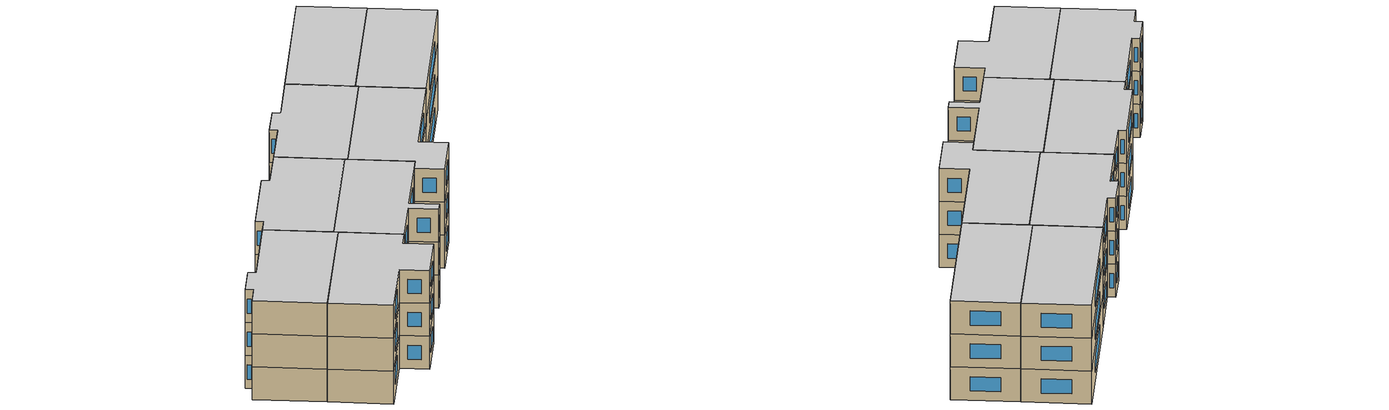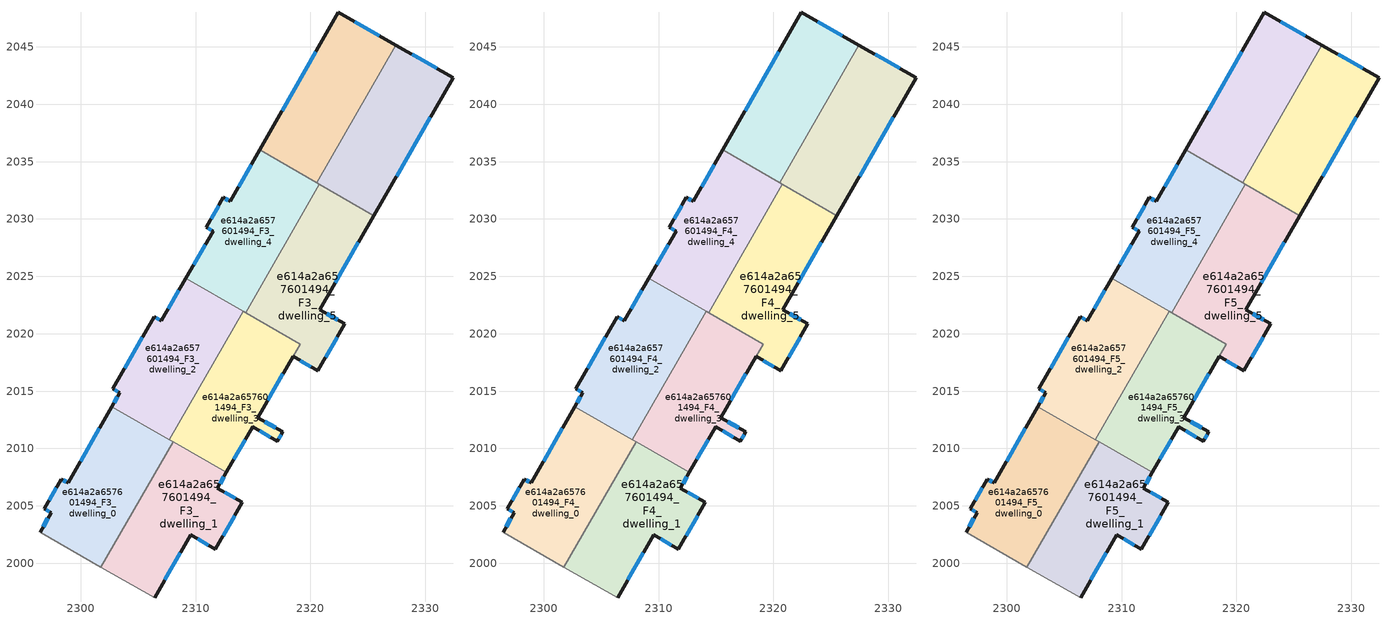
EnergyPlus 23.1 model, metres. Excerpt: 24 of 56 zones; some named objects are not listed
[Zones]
e614a2a657601494_F3_dwelling_0
 floor to e614a2a657601494_F2_dwelling_0 (EU_floor_Construction): 2308.02,2010.6 2301.75,1999.67 2296.43,2002.71 2297.39,2004.4 2296.79,2004.74 2298.29,2007.34 2298.88,2007 2302.69,2013.66 z9
 wall outside (EU_wall_Construction): 2302.7,2013.66 2298.89,2007 2298.29,2007.34 2296.79,2004.74 2297.39,2004.4 2296.43,2002.71 z9:12
 wall adiabatic (EU_wall_Construction): 2296.43,2002.71 2301.75,1999.67 / 2312.68,2007.92 2308.02,2010.6 / 2312.68,2007.92 2308.02,2010.6 z9:12
 wall to e614a2a657601494_F3_dwelling_1 (EU_wall_Construction): 2301.75,1999.67 2308.02,2010.6 z9:12
 wall to e614a2a657601494_F3_dwelling_2 (EU_wall_Construction): 2307.71,2010.78 2302.7,2013.66 z9:12
 wall to e614a2a657601494_F3_dwelling_3 (EU_wall_Construction): 2308.02,2010.6 2307.71,2010.78 z9:12
 window (EU_Window_Construction): 2298.71,2007.09 2298.46,2007.24 / 2301.61,2011.75 2299.97,2008.9 / 2297.12,2003.91 2296.71,2003.19 / 2296.96,2004.64 2297.22,2004.5 / 2297.86,2006.6 2297.22,2005.48 z9.86:11.14
e614a2a657601494_F3_dwelling_1
 floor to e614a2a657601494_F2_dwelling_1 (EU_floor_Construction): 2312.68,2007.92 2311.9,2006.55 2314.06,2005.3 2311.72,2001.23 2309.55,2002.47 2306.41,1997 2301.75,1999.67 2308.02,2010.6 z9
 wall outside (EU_wall_Construction): 2306.41,1997 2309.55,2002.47 2311.72,2001.23 2314.06,2005.3 2311.9,2006.55 2312.68,2007.92 z9:12
 wall adiabatic (EU_wall_Construction): 2301.75,1999.67 2306.41,1997 z9:12
 wall to e614a2a657601494_F3_dwelling_3 (EU_wall_Construction): 2312.68,2007.92 2308.02,2010.6 z9:12
 window (EU_Window_Construction): 2307.31,1998.56 2308.66,2000.91 / 2312.12,2006.94 2312.46,2007.53 / 2313.44,2005.66 2312.51,2006.19 / 2312.39,2002.39 2313.39,2004.14 / 2310.17,2002.12 2311.1,2001.58 z9.86:11.14
e614a2a657601494_F3_dwelling_2
 floor to e614a2a657601494_F2_dwelling_2 (EU_floor_Construction): 2314.12,2021.96 2307.71,2010.78 2302.69,2013.66 2303.38,2014.86 2302.78,2015.2 2306.39,2021.48 2306.99,2021.14 2309.13,2024.83 z9
 wall outside (EU_wall_Construction): 2309.13,2024.83 2306.99,2021.14 2306.39,2021.48 2302.78,2015.2 2303.38,2014.86 2302.7,2013.66 z9:12
 wall to e614a2a657601494_F3_dwelling_4 (EU_wall_Construction): 2314.12,2021.96 2309.13,2024.83 z9:12
 wall to e614a2a657601494_F3_dwelling_3 (EU_wall_Construction): 2307.71,2010.78 2314.12,2021.96 z9:12
 window (EU_Window_Construction): 2305.36,2019.69 2303.81,2016.99 / 2306.82,2021.24 2306.56,2021.38 / 2308.52,2023.77 2307.6,2022.19 / 2303.18,2014.51 2302.89,2014 / 2302.95,2015.1 2303.21,2014.95 z9.86:11.14
e614a2a657601494_F3_dwelling_3
 floor to e614a2a657601494_F2_dwelling_3 (EU_floor_Construction): 2319.1,2019.1 2315.42,2012.69 2317.59,2011.45 2317.12,2010.64 2314.96,2011.88 2312.68,2007.92 2307.71,2010.78 2314.12,2021.96 z9
 wall outside (EU_wall_Construction): 2312.68,2007.92 2314.96,2011.88 2317.12,2010.64 2317.59,2011.45 2315.42,2012.69 2318.48,2018.02 z9:12
 wall to e614a2a657601494_F3_dwelling_5 (EU_wall_Construction): 2318.48,2018.02 2319.1,2019.1 2314.35,2021.83 z9:12
 wall to e614a2a657601494_F3_dwelling_4 (EU_wall_Construction): 2314.35,2021.83 2314.13,2021.96 z9:12
 window (EU_Window_Construction): 2313.33,2009.05 2314.31,2010.75 / 2316.97,2011.8 2316.04,2012.33 / 2317.26,2010.87 2317.46,2011.21 / 2315.58,2011.53 2316.5,2010.99 / 2316.3,2014.21 2317.61,2016.5 z9.86:11.14
e614a2a657601494_F3_dwelling_4
 floor to e614a2a657601494_F2_dwelling_4 (EU_floor_Construction): 2320.78,2033.03 2314.35,2021.83 2309.13,2024.83 2311.52,2028.93 2310.91,2029.29 2312.42,2031.88 2313.02,2031.53 2315.58,2036.02 z9
 wall outside (EU_wall_Construction): 2315.58,2036.02 2313.02,2031.53 2312.42,2031.88 2310.91,2029.29 2311.52,2028.93 2309.13,2024.83 z9:12
 wall to e614a2a657601494_F3_dwelling_5 (EU_wall_Construction): 2314.35,2021.83 2320.78,2033.03 z9:12
 wall to e614a2a657601494_F3_dwelling_6 (EU_wall_Construction): 2320.55,2033.16 2315.58,2036.02 z9:12
 wall to e614a2a657601494_F3_dwelling_7 (EU_wall_Construction): 2320.78,2033.03 2320.55,2033.16 z9:12
 window (EU_Window_Construction): 2311.99,2031.14 2311.34,2030.03 / 2312.85,2031.63 2312.59,2031.78 / 2314.85,2034.73 2313.76,2032.81 / 2310.84,2027.76 2309.81,2026 / 2311.09,2029.18 2311.35,2029.03 z9.86:11.14
e614a2a657601494_F3_dwelling_5
 floor to e614a2a657601494_F2_dwelling_5 (EU_floor_Construction): 2325.53,2030.3 2320.82,2022.1 2322.99,2020.85 2320.65,2016.78 2318.48,2018.02 2319.1,2019.1 2314.35,2021.83 2320.78,2033.03 z9
 wall outside (EU_wall_Construction): 2318.48,2018.02 2320.65,2016.78 2322.99,2020.85 2320.82,2022.1 2325.53,2030.3 z9:12
 wall to e614a2a657601494_F3_dwelling_7 (EU_wall_Construction): 2325.53,2030.3 2320.78,2033.03 z9:12
 window (EU_Window_Construction): 2322.17,2024.44 2324.19,2027.96 / 2322.37,2021.21 2321.44,2021.74 / 2321.32,2017.94 2322.32,2019.69 / 2319.1,2017.67 2320.03,2017.13 z9.86:11.14
e614a2a657601494_F3_dwelling_6
 floor to e614a2a657601494_F2_dwelling_6 (EU_floor_Construction): 2327.44,2045.15 2320.55,2033.16 2315.58,2036.02 2322.42,2048.01 z9
 wall outside (EU_wall_Construction): 2327.44,2045.15 2322.42,2048.01 2315.58,2036.02 z9:12
 wall to e614a2a657601494_F3_dwelling_7 (EU_wall_Construction): 2320.55,2033.16 2327.44,2045.15 z9:12
 window (EU_Window_Construction): 2320.47,2044.58 2317.54,2039.44 / 2326,2045.97 2323.86,2047.19 z9.86:11.14
e614a2a657601494_F3_dwelling_7
 floor to e614a2a657601494_F2_dwelling_7 (EU_floor_Construction): 2332.42,2042.31 2325.53,2030.3 2320.55,2033.16 2327.44,2045.15 z9
 wall outside (EU_wall_Construction): 2325.53,2030.3 2332.42,2042.31 2327.44,2045.15 z9:12
 window (EU_Window_Construction): 2327.5,2033.73 2330.46,2038.88 / 2331,2043.12 2328.86,2044.34 z9.86:11.14
e614a2a657601494_F4_dwelling_0
 floor to e614a2a657601494_F3_dwelling_0 (EU_floor_Construction): 2308.02,2010.6 2301.75,1999.67 2296.43,2002.71 2297.39,2004.4 2296.79,2004.74 2298.29,2007.34 2298.88,2007 2302.69,2013.66 z12
 wall outside (EU_wall_Construction): 2302.7,2013.66 2298.89,2007 2298.29,2007.34 2296.79,2004.74 2297.39,2004.4 2296.43,2002.71 z12:15
 wall adiabatic (EU_wall_Construction): 2296.43,2002.71 2301.75,1999.67 / 2312.68,2007.92 2308.02,2010.6 / 2312.68,2007.92 2308.02,2010.6 z12:15
 wall to e614a2a657601494_F4_dwelling_1 (EU_wall_Construction): 2301.75,1999.67 2308.02,2010.6 z12:15
 wall to e614a2a657601494_F4_dwelling_2 (EU_wall_Construction): 2307.71,2010.78 2302.7,2013.66 z12:15
 wall to e614a2a657601494_F4_dwelling_3 (EU_wall_Construction): 2308.02,2010.6 2307.71,2010.78 z12:15
 window (EU_Window_Construction): 2298.71,2007.09 2298.46,2007.24 / 2301.61,2011.75 2299.97,2008.9 / 2297.12,2003.91 2296.71,2003.19 / 2296.96,2004.64 2297.22,2004.5 / 2297.86,2006.6 2297.22,2005.48 z12.86:14.14
e614a2a657601494_F4_dwelling_1
 floor to e614a2a657601494_F3_dwelling_1 (EU_floor_Construction): 2312.68,2007.92 2311.9,2006.55 2314.06,2005.3 2311.72,2001.23 2309.55,2002.47 2306.41,1997 2301.75,1999.67 2308.02,2010.6 z12
 wall outside (EU_wall_Construction): 2306.41,1997 2309.55,2002.47 2311.72,2001.23 2314.06,2005.3 2311.9,2006.55 2312.68,2007.92 z12:15
 wall adiabatic (EU_wall_Construction): 2301.75,1999.67 2306.41,1997 z12:15
 wall to e614a2a657601494_F4_dwelling_3 (EU_wall_Construction): 2312.68,2007.92 2308.02,2010.6 z12:15
 window (EU_Window_Construction): 2307.31,1998.56 2308.66,2000.91 / 2312.12,2006.94 2312.46,2007.53 / 2313.44,2005.66 2312.51,2006.19 / 2312.39,2002.39 2313.39,2004.14 / 2310.17,2002.12 2311.1,2001.58 z12.86:14.14
e614a2a657601494_F4_dwelling_2
 floor to e614a2a657601494_F3_dwelling_2 (EU_floor_Construction): 2314.12,2021.96 2307.71,2010.78 2302.69,2013.66 2303.38,2014.86 2302.78,2015.2 2306.39,2021.48 2306.99,2021.14 2309.13,2024.83 z12
 wall outside (EU_wall_Construction): 2309.13,2024.83 2306.99,2021.14 2306.39,2021.48 2302.78,2015.2 2303.38,2014.86 2302.7,2013.66 z12:15
 wall to e614a2a657601494_F4_dwelling_4 (EU_wall_Construction): 2314.12,2021.96 2309.13,2024.83 z12:15
 wall to e614a2a657601494_F4_dwelling_3 (EU_wall_Construction): 2307.71,2010.78 2314.12,2021.96 z12:15
 window (EU_Window_Construction): 2305.36,2019.69 2303.81,2016.99 / 2306.82,2021.24 2306.56,2021.38 / 2308.52,2023.77 2307.6,2022.19 / 2303.18,2014.51 2302.89,2014 / 2302.95,2015.1 2303.21,2014.95 z12.86:14.14
e614a2a657601494_F4_dwelling_3
 floor to e614a2a657601494_F3_dwelling_3 (EU_floor_Construction): 2319.1,2019.1 2315.42,2012.69 2317.59,2011.45 2317.12,2010.64 2314.96,2011.88 2312.68,2007.92 2307.71,2010.78 2314.12,2021.96 z12
 wall outside (EU_wall_Construction): 2312.68,2007.92 2314.96,2011.88 2317.12,2010.64 2317.59,2011.45 2315.42,2012.69 2318.48,2018.02 z12:15
 wall to e614a2a657601494_F4_dwelling_5 (EU_wall_Construction): 2318.48,2018.02 2319.1,2019.1 2314.35,2021.83 z12:15
 wall to e614a2a657601494_F4_dwelling_4 (EU_wall_Construction): 2314.35,2021.83 2314.13,2021.96 z12:15
 window (EU_Window_Construction): 2313.33,2009.05 2314.31,2010.75 / 2316.97,2011.8 2316.04,2012.33 / 2317.26,2010.87 2317.46,2011.21 / 2315.58,2011.53 2316.5,2010.99 / 2316.3,2014.21 2317.61,2016.5 z12.86:14.14
e614a2a657601494_F4_dwelling_4
 floor to e614a2a657601494_F3_dwelling_4 (EU_floor_Construction): 2320.78,2033.03 2314.35,2021.83 2309.13,2024.83 2311.52,2028.93 2310.91,2029.29 2312.42,2031.88 2313.02,2031.53 2315.58,2036.02 z12
 wall outside (EU_wall_Construction): 2315.58,2036.02 2313.02,2031.53 2312.42,2031.88 2310.91,2029.29 2311.52,2028.93 2309.13,2024.83 z12:15
 wall to e614a2a657601494_F4_dwelling_5 (EU_wall_Construction): 2314.35,2021.83 2320.78,2033.03 z12:15
 wall to e614a2a657601494_F4_dwelling_6 (EU_wall_Construction): 2320.55,2033.16 2315.58,2036.02 z12:15
 wall to e614a2a657601494_F4_dwelling_7 (EU_wall_Construction): 2320.78,2033.03 2320.55,2033.16 z12:15
 window (EU_Window_Construction): 2311.99,2031.14 2311.34,2030.03 / 2312.85,2031.63 2312.59,2031.78 / 2314.85,2034.73 2313.76,2032.81 / 2310.84,2027.76 2309.81,2026 / 2311.09,2029.18 2311.35,2029.03 z12.86:14.14
e614a2a657601494_F4_dwelling_5
 floor to e614a2a657601494_F3_dwelling_5 (EU_floor_Construction): 2325.53,2030.3 2320.82,2022.1 2322.99,2020.85 2320.65,2016.78 2318.48,2018.02 2319.1,2019.1 2314.35,2021.83 2320.78,2033.03 z12
 wall outside (EU_wall_Construction): 2318.48,2018.02 2320.65,2016.78 2322.99,2020.85 2320.82,2022.1 2325.53,2030.3 z12:15
 wall to e614a2a657601494_F4_dwelling_7 (EU_wall_Construction): 2325.53,2030.3 2320.78,2033.03 z12:15
 window (EU_Window_Construction): 2322.17,2024.44 2324.19,2027.96 / 2322.37,2021.21 2321.44,2021.74 / 2321.32,2017.94 2322.32,2019.69 / 2319.1,2017.67 2320.03,2017.13 z12.86:14.14
e614a2a657601494_F4_dwelling_6
 floor to e614a2a657601494_F3_dwelling_6 (EU_floor_Construction): 2327.44,2045.15 2320.55,2033.16 2315.58,2036.02 2322.42,2048.01 z12
 wall outside (EU_wall_Construction): 2327.44,2045.15 2322.42,2048.01 2315.58,2036.02 z12:15
 wall to e614a2a657601494_F4_dwelling_7 (EU_wall_Construction): 2320.55,2033.16 2327.44,2045.15 z12:15
 window (EU_Window_Construction): 2320.47,2044.58 2317.54,2039.44 / 2326,2045.97 2323.86,2047.19 z12.86:14.14
e614a2a657601494_F4_dwelling_7
 floor to e614a2a657601494_F3_dwelling_7 (EU_floor_Construction): 2332.42,2042.31 2325.53,2030.3 2320.55,2033.16 2327.44,2045.15 z12
 wall outside (EU_wall_Construction): 2325.53,2030.3 2332.42,2042.31 2327.44,2045.15 z12:15
 window (EU_Window_Construction): 2327.5,2033.73 2330.46,2038.88 / 2331,2043.12 2328.86,2044.34 z12.86:14.14
e614a2a657601494_F5_dwelling_0
 floor to e614a2a657601494_F4_dwelling_0 (EU_floor_Construction): 2308.02,2010.6 2301.75,1999.67 2296.43,2002.71 2297.39,2004.4 2296.79,2004.74 2298.29,2007.34 2298.88,2007 2302.69,2013.66 z15
 wall outside (EU_wall_Construction): 2302.7,2013.66 2298.89,2007 2298.29,2007.34 2296.79,2004.74 2297.39,2004.4 2296.43,2002.71 z15:18
 wall adiabatic (EU_wall_Construction): 2296.43,2002.71 2301.75,1999.67 / 2312.68,2007.92 2308.02,2010.6 / 2312.68,2007.92 2308.02,2010.6 z15:18
 wall to e614a2a657601494_F5_dwelling_1 (EU_wall_Construction): 2301.75,1999.67 2308.02,2010.6 z15:18
 wall to e614a2a657601494_F5_dwelling_2 (EU_wall_Construction): 2307.71,2010.78 2302.7,2013.66 z15:18
 wall to e614a2a657601494_F5_dwelling_3 (EU_wall_Construction): 2308.02,2010.6 2307.71,2010.78 z15:18
 window (EU_Window_Construction): 2298.71,2007.09 2298.46,2007.24 / 2301.61,2011.75 2299.97,2008.9 / 2297.12,2003.91 2296.71,2003.19 / 2296.96,2004.64 2297.22,2004.5 / 2297.86,2006.6 2297.22,2005.48 z15.86:17.14
 ceiling to e614a2a657601494_F6_dwelling_0 (EU_floor_Construction): 2301.75,1999.67 2308.02,2010.6 2302.69,2013.66 2298.88,2007 2298.29,2007.34 2296.79,2004.74 2297.39,2004.4 2296.43,2002.71 z18
e614a2a657601494_F5_dwelling_1
 floor to e614a2a657601494_F4_dwelling_1 (EU_floor_Construction): 2312.68,2007.92 2311.9,2006.55 2314.06,2005.3 2311.72,2001.23 2309.55,2002.47 2306.41,1997 2301.75,1999.67 2308.02,2010.6 z15
 wall outside (EU_wall_Construction): 2306.41,1997 2309.55,2002.47 2311.72,2001.23 2314.06,2005.3 2311.9,2006.55 2312.68,2007.92 z15:18
 wall adiabatic (EU_wall_Construction): 2301.75,1999.67 2306.41,1997 z15:18
 wall to e614a2a657601494_F5_dwelling_3 (EU_wall_Construction): 2312.68,2007.92 2308.02,2010.6 z15:18
 window (EU_Window_Construction): 2307.31,1998.56 2308.66,2000.91 / 2312.12,2006.94 2312.46,2007.53 / 2313.44,2005.66 2312.51,2006.19 / 2312.39,2002.39 2313.39,2004.14 / 2310.17,2002.12 2311.1,2001.58 z15.86:17.14
 ceiling to e614a2a657601494_F6_dwelling_1 (EU_floor_Construction): 2311.72,2001.23 2314.06,2005.3 2311.9,2006.55 2312.68,2007.92 2308.02,2010.6 2301.75,1999.67 2306.41,1997 2309.55,2002.47 z18
e614a2a657601494_F5_dwelling_2
 floor to e614a2a657601494_F4_dwelling_2 (EU_floor_Construction): 2314.12,2021.96 2307.71,2010.78 2302.69,2013.66 2303.38,2014.86 2302.78,2015.2 2306.39,2021.48 2306.99,2021.14 2309.13,2024.83 z15
 wall outside (EU_wall_Construction): 2309.13,2024.83 2306.99,2021.14 2306.39,2021.48 2302.78,2015.2 2303.38,2014.86 2302.7,2013.66 z15:18
 wall to e614a2a657601494_F5_dwelling_4 (EU_wall_Construction): 2314.12,2021.96 2309.13,2024.83 z15:18
 wall to e614a2a657601494_F5_dwelling_3 (EU_wall_Construction): 2307.71,2010.78 2314.12,2021.96 z15:18
 window (EU_Window_Construction): 2305.36,2019.69 2303.81,2016.99 / 2306.82,2021.24 2306.56,2021.38 / 2308.52,2023.77 2307.6,2022.19 / 2303.18,2014.51 2302.89,2014 / 2302.95,2015.1 2303.21,2014.95 z15.86:17.14
 ceiling to e614a2a657601494_F6_dwelling_2 (EU_floor_Construction): 2307.71,2010.78 2314.12,2021.96 2309.13,2024.83 2306.99,2021.14 2306.39,2021.48 2302.78,2015.2 2303.38,2014.86 2302.69,2013.66 z18
e614a2a657601494_F5_dwelling_3
 floor to e614a2a657601494_F4_dwelling_3 (EU_floor_Construction): 2319.1,2019.1 2315.42,2012.69 2317.59,2011.45 2317.12,2010.64 2314.96,2011.88 2312.68,2007.92 2307.71,2010.78 2314.12,2021.96 z15
 wall outside (EU_wall_Construction): 2312.68,2007.92 2314.96,2011.88 2317.12,2010.64 2317.59,2011.45 2315.42,2012.69 2318.48,2018.02 z15:18
 wall to e614a2a657601494_F5_dwelling_5 (EU_wall_Construction): 2318.48,2018.02 2319.1,2019.1 2314.35,2021.83 z15:18
 wall to e614a2a657601494_F5_dwelling_4 (EU_wall_Construction): 2314.35,2021.83 2314.13,2021.96 z15:18
 window (EU_Window_Construction): 2313.33,2009.05 2314.31,2010.75 / 2316.97,2011.8 2316.04,2012.33 / 2317.26,2010.87 2317.46,2011.21 / 2315.58,2011.53 2316.5,2010.99 / 2316.3,2014.21 2317.61,2016.5 z15.86:17.14
 ceiling to e614a2a657601494_F6_dwelling_3 (EU_floor_Construction): 2317.12,2010.64 2317.59,2011.45 2315.42,2012.69 2319.1,2019.1 2314.12,2021.96 2307.71,2010.78 2312.68,2007.92 2314.96,2011.88 z18
e614a2a657601494_F5_dwelling_4
 floor to e614a2a657601494_F4_dwelling_4 (EU_floor_Construction): 2320.78,2033.03 2314.35,2021.83 2309.13,2024.83 2311.52,2028.93 2310.91,2029.29 2312.42,2031.88 2313.02,2031.53 2315.58,2036.02 z15
 wall outside (EU_wall_Construction): 2315.58,2036.02 2313.02,2031.53 2312.42,2031.88 2310.91,2029.29 2311.52,2028.93 2309.13,2024.83 z15:18
 wall to e614a2a657601494_F5_dwelling_5 (EU_wall_Construction): 2314.35,2021.83 2320.78,2033.03 z15:18
 wall to e614a2a657601494_F5_dwelling_6 (EU_wall_Construction): 2320.55,2033.16 2315.58,2036.02 z15:18
 wall to e614a2a657601494_F5_dwelling_7 (EU_wall_Construction): 2320.78,2033.03 2320.55,2033.16 z15:18
 window (EU_Window_Construction): 2311.99,2031.14 2311.34,2030.03 / 2312.85,2031.63 2312.59,2031.78 / 2314.85,2034.73 2313.76,2032.81 / 2310.84,2027.76 2309.81,2026 / 2311.09,2029.18 2311.35,2029.03 z15.86:17.14
 ceiling to e614a2a657601494_F6_dwelling_4 (EU_floor_Construction): 2314.35,2021.83 2320.78,2033.03 2315.58,2036.02 2313.02,2031.53 2312.42,2031.88 2310.91,2029.29 2311.52,2028.93 2309.13,2024.83 z18
e614a2a657601494_F5_dwelling_5
 floor to e614a2a657601494_F4_dwelling_5 (EU_floor_Construction): 2325.53,2030.3 2320.82,2022.1 2322.99,2020.85 2320.65,2016.78 2318.48,2018.02 2319.1,2019.1 2314.35,2021.83 2320.78,2033.03 z15
 wall outside (EU_wall_Construction): 2318.48,2018.02 2320.65,2016.78 2322.99,2020.85 2320.82,2022.1 2325.53,2030.3 z15:18
 wall to e614a2a657601494_F5_dwelling_7 (EU_wall_Construction): 2325.53,2030.3 2320.78,2033.03 z15:18
 window (EU_Window_Construction): 2322.17,2024.44 2324.19,2027.96 / 2322.37,2021.21 2321.44,2021.74 / 2321.32,2017.94 2322.32,2019.69 / 2319.1,2017.67 2320.03,2017.13 z15.86:17.14
 ceiling to e614a2a657601494_F6_dwelling_5 (EU_floor_Construction): 2322.99,2020.85 2320.82,2022.1 2325.53,2030.3 2320.78,2033.03 2314.35,2021.83 2319.1,2019.1 2318.48,2018.02 2320.65,2016.78 z18
e614a2a657601494_F5_dwelling_6
 floor to e614a2a657601494_F4_dwelling_6 (EU_floor_Construction): 2327.44,2045.15 2320.55,2033.16 2315.58,2036.02 2322.42,2048.01 z15
 wall outside (EU_wall_Construction): 2327.44,2045.15 2322.42,2048.01 2315.58,2036.02 z15:18
 wall to e614a2a657601494_F5_dwelling_7 (EU_wall_Construction): 2320.55,2033.16 2327.44,2045.15 z15:18
 window (EU_Window_Construction): 2320.47,2044.58 2317.54,2039.44 / 2326,2045.97 2323.86,2047.19 z15.86:17.14
 ceiling to e614a2a657601494_F6_dwelling_6 (EU_floor_Construction): 2320.55,2033.16 2327.44,2045.15 2322.42,2048.01 2315.58,2036.02 z18
e614a2a657601494_F5_dwelling_7
 floor to e614a2a657601494_F4_dwelling_7 (EU_floor_Construction): 2332.42,2042.31 2325.53,2030.3 2320.55,2033.16 2327.44,2045.15 z15
 wall outside (EU_wall_Construction): 2325.53,2030.3 2332.42,2042.31 2327.44,2045.15 z15:18
 window (EU_Window_Construction): 2327.5,2033.73 2330.46,2038.88 / 2331,2043.12 2328.86,2044.34 z15.86:17.14
 ceiling to e614a2a657601494_F6_dwelling_7 (EU_floor_Construction): 2325.53,2030.3 2332.42,2042.31 2327.44,2045.15 2320.55,2033.16 z18
[Building]
EU S2 Campaign: North Axis=0; Terrain=City; Solar Distribution=FullExterior
[Site:Location]
Helsinki-Vantaa.AP: Latitude=60.317; Longitude=24.963; Time Zone=2; Elevation=54.6
[SizingPeriod:WeatherFileDays]
AnnualSizingPeriod: Begin Month=1; Begin Day of Month=1; End Month=12; End Day of Month=31; Day of Week for Start Day=Monday; Use Weather File Daylight Saving Period=No; Use Weather File Rain and Snow Indicators=No
[MATERIAL]
EU_InternalMass_Material: Roughness=MediumRough; Thickness=0.1; Conductivity=1; Density=1800; Specific Heat=900; Thermal Absorptance=0.9; Solar Absorptance=0.7; Visible Absorptance=0.7
[MATERIAL:NOMASS] Roughness=MediumRough; Thermal Absorptance=0.9; Solar Absorptance=0.7; Visible Absorptance=0.7
Name | Thermal Resistance
EU_wall_NoMass | 2.6932
EU_floor_NoMass | 2.22482
[WINDOWMATERIAL:SIMPLEGLAZINGSYSTEM]
EU_Window_SimpleGlazing: UFactor=2.14966; Solar Heat Gain Coefficient=0.7; Visible Transmittance=0.7
[CONSTRUCTION]
EU_wall_Construction: EU_wall_NoMass
EU_floor_Construction: EU_floor_NoMass
EU_Window_Construction: EU_Window_SimpleGlazing
EU_InternalMass_Construction: EU_InternalMass_Material
[ZONE] Type=1; Multiplier=1; Ceiling Height=autocalculate; Floor Area=autocalculate; Part of Total Floor Area=Yes
Name | Volume
e614a2a657601494_F3_dwelling_0; e614a2a657601494_F4_dwelling_0; e614a2a657601494_F5_dwelling_0 | 238.34
e614a2a657601494_F3_dwelling_1; e614a2a657601494_F4_dwelling_1; e614a2a657601494_F5_dwelling_1 | 238.367
e614a2a657601494_F3_dwelling_2; e614a2a657601494_F4_dwelling_2; e614a2a657601494_F5_dwelling_2 | 238.351
e614a2a657601494_F3_dwelling_3; e614a2a657601494_F4_dwelling_3; e614a2a657601494_F5_dwelling_3 | 228.979
e614a2a657601494_F3_dwelling_4; e614a2a657601494_F4_dwelling_4; e614a2a657601494_F5_dwelling_4 | 238.36
e614a2a657601494_F3_dwelling_5; e614a2a657601494_F4_dwelling_5; e614a2a657601494_F5_dwelling_5 | 247.685
e614a2a657601494_F3_dwelling_6; e614a2a657601494_F4_dwelling_6; e614a2a657601494_F5_dwelling_6 | 238.335
e614a2a657601494_F3_dwelling_7; e614a2a657601494_F4_dwelling_7; e614a2a657601494_F5_dwelling_7 | 238.359
[INTERNALMASS] Construction=EU_InternalMass_Construction
Name | Zone or ZoneList | Surface Area
e614a2a657601494_F3_dwelling_0_EU_InternalMass | e614a2a657601494_F3_dwelling_0 | 79.4491
e614a2a657601494_F3_dwelling_1_EU_InternalMass | e614a2a657601494_F3_dwelling_1 | 79.4558
e614a2a657601494_F3_dwelling_2_EU_InternalMass | e614a2a657601494_F3_dwelling_2 | 79.4502
e614a2a657601494_F3_dwelling_3_EU_InternalMass | e614a2a657601494_F3_dwelling_3 | 76.3257
e614a2a657601494_F3_dwelling_4_EU_InternalMass | e614a2a657601494_F3_dwelling_4 | 79.453
e614a2a657601494_F3_dwelling_5_EU_InternalMass | e614a2a657601494_F3_dwelling_5 | 82.5611
e614a2a657601494_F3_dwelling_6_EU_InternalMass | e614a2a657601494_F3_dwelling_6 | 79.445
e614a2a657601494_F3_dwelling_7_EU_InternalMass | e614a2a657601494_F3_dwelling_7 | 79.4531
e614a2a657601494_F4_dwelling_0_EU_InternalMass | e614a2a657601494_F4_dwelling_0 | 79.4491
e614a2a657601494_F4_dwelling_1_EU_InternalMass | e614a2a657601494_F4_dwelling_1 | 79.4558
e614a2a657601494_F4_dwelling_2_EU_InternalMass | e614a2a657601494_F4_dwelling_2 | 79.4502
e614a2a657601494_F4_dwelling_3_EU_InternalMass | e614a2a657601494_F4_dwelling_3 | 76.3257
e614a2a657601494_F4_dwelling_4_EU_InternalMass | e614a2a657601494_F4_dwelling_4 | 79.453
e614a2a657601494_F4_dwelling_5_EU_InternalMass | e614a2a657601494_F4_dwelling_5 | 82.5611
e614a2a657601494_F4_dwelling_6_EU_InternalMass | e614a2a657601494_F4_dwelling_6 | 79.445
e614a2a657601494_F4_dwelling_7_EU_InternalMass | e614a2a657601494_F4_dwelling_7 | 79.4531
e614a2a657601494_F5_dwelling_0_EU_InternalMass | e614a2a657601494_F5_dwelling_0 | 79.4491
e614a2a657601494_F5_dwelling_1_EU_InternalMass | e614a2a657601494_F5_dwelling_1 | 79.4558
e614a2a657601494_F5_dwelling_2_EU_InternalMass | e614a2a657601494_F5_dwelling_2 | 79.4502
e614a2a657601494_F5_dwelling_3_EU_InternalMass | e614a2a657601494_F5_dwelling_3 | 76.3257
e614a2a657601494_F5_dwelling_4_EU_InternalMass | e614a2a657601494_F5_dwelling_4 | 79.453
e614a2a657601494_F5_dwelling_5_EU_InternalMass | e614a2a657601494_F5_dwelling_5 | 82.5611
e614a2a657601494_F5_dwelling_6_EU_InternalMass | e614a2a657601494_F5_dwelling_6 | 79.445
e614a2a657601494_F5_dwelling_7_EU_InternalMass | e614a2a657601494_F5_dwelling_7 | 79.4531
[OTHEREQUIPMENT] Fuel Type=Electricity; Design Level Calculation Method=Watts/Area; Power per Zone Floor Area=1; Fraction Latent=0; Fraction Radiant=0; Fraction Lost=0; Carbon Dioxide Generation Rate=0; EndUse Subcategory=EU_Step8_InternalGains
Name | Zone or ZoneList or Space or SpaceList | Schedule
EU_Step8_InternalGain_e614a2a657601494_F3_dwelling_0_f000 | e614a2a657601494_F3_dwelling_0 | EU_Step8_GainSchedule_e614a2a657601494_F3_dwelling_0_f000
EU_Step8_InternalGain_e614a2a657601494_F3_dwelling_1_f000 | e614a2a657601494_F3_dwelling_1 | EU_Step8_GainSchedule_e614a2a657601494_F3_dwelling_1_f000
EU_Step8_InternalGain_e614a2a657601494_F3_dwelling_2_f000 | e614a2a657601494_F3_dwelling_2 | EU_Step8_GainSchedule_e614a2a657601494_F3_dwelling_2_f000
EU_Step8_InternalGain_e614a2a657601494_F3_dwelling_3_f000 | e614a2a657601494_F3_dwelling_3 | EU_Step8_GainSchedule_e614a2a657601494_F3_dwelling_3_f000
EU_Step8_InternalGain_e614a2a657601494_F3_dwelling_4_f000 | e614a2a657601494_F3_dwelling_4 | EU_Step8_GainSchedule_e614a2a657601494_F3_dwelling_4_f000
EU_Step8_InternalGain_e614a2a657601494_F3_dwelling_5_f000 | e614a2a657601494_F3_dwelling_5 | EU_Step8_GainSchedule_e614a2a657601494_F3_dwelling_5_f000
EU_Step8_InternalGain_e614a2a657601494_F3_dwelling_6_f000 | e614a2a657601494_F3_dwelling_6 | EU_Step8_GainSchedule_e614a2a657601494_F3_dwelling_6_f000
EU_Step8_InternalGain_e614a2a657601494_F3_dwelling_7_f000 | e614a2a657601494_F3_dwelling_7 | EU_Step8_GainSchedule_e614a2a657601494_F3_dwelling_7_f000
EU_Step8_InternalGain_e614a2a657601494_F4_dwelling_0_f000 | e614a2a657601494_F4_dwelling_0 | EU_Step8_GainSchedule_e614a2a657601494_F4_dwelling_0_f000
EU_Step8_InternalGain_e614a2a657601494_F4_dwelling_1_f000 | e614a2a657601494_F4_dwelling_1 | EU_Step8_GainSchedule_e614a2a657601494_F4_dwelling_1_f000
EU_Step8_InternalGain_e614a2a657601494_F4_dwelling_2_f000 | e614a2a657601494_F4_dwelling_2 | EU_Step8_GainSchedule_e614a2a657601494_F4_dwelling_2_f000
EU_Step8_InternalGain_e614a2a657601494_F4_dwelling_3_f000 | e614a2a657601494_F4_dwelling_3 | EU_Step8_GainSchedule_e614a2a657601494_F4_dwelling_3_f000
EU_Step8_InternalGain_e614a2a657601494_F4_dwelling_4_f000 | e614a2a657601494_F4_dwelling_4 | EU_Step8_GainSchedule_e614a2a657601494_F4_dwelling_4_f000
EU_Step8_InternalGain_e614a2a657601494_F4_dwelling_5_f000 | e614a2a657601494_F4_dwelling_5 | EU_Step8_GainSchedule_e614a2a657601494_F4_dwelling_5_f000
EU_Step8_InternalGain_e614a2a657601494_F4_dwelling_6_f000 | e614a2a657601494_F4_dwelling_6 | EU_Step8_GainSchedule_e614a2a657601494_F4_dwelling_6_f000
EU_Step8_InternalGain_e614a2a657601494_F4_dwelling_7_f000 | e614a2a657601494_F4_dwelling_7 | EU_Step8_GainSchedule_e614a2a657601494_F4_dwelling_7_f000
EU_Step8_InternalGain_e614a2a657601494_F5_dwelling_0_f000 | e614a2a657601494_F5_dwelling_0 | EU_Step8_GainSchedule_e614a2a657601494_F5_dwelling_0_f000
EU_Step8_InternalGain_e614a2a657601494_F5_dwelling_1_f000 | e614a2a657601494_F5_dwelling_1 | EU_Step8_GainSchedule_e614a2a657601494_F5_dwelling_1_f000
EU_Step8_InternalGain_e614a2a657601494_F5_dwelling_2_f000 | e614a2a657601494_F5_dwelling_2 | EU_Step8_GainSchedule_e614a2a657601494_F5_dwelling_2_f000
EU_Step8_InternalGain_e614a2a657601494_F5_dwelling_3_f000 | e614a2a657601494_F5_dwelling_3 | EU_Step8_GainSchedule_e614a2a657601494_F5_dwelling_3_f000
EU_Step8_InternalGain_e614a2a657601494_F5_dwelling_4_f000 | e614a2a657601494_F5_dwelling_4 | EU_Step8_GainSchedule_e614a2a657601494_F5_dwelling_4_f000
EU_Step8_InternalGain_e614a2a657601494_F5_dwelling_5_f000 | e614a2a657601494_F5_dwelling_5 | EU_Step8_GainSchedule_e614a2a657601494_F5_dwelling_5_f000
EU_Step8_InternalGain_e614a2a657601494_F5_dwelling_6_f000 | e614a2a657601494_F5_dwelling_6 | EU_Step8_GainSchedule_e614a2a657601494_F5_dwelling_6_f000
EU_Step8_InternalGain_e614a2a657601494_F5_dwelling_7_f000 | e614a2a657601494_F5_dwelling_7 | EU_Step8_GainSchedule_e614a2a657601494_F5_dwelling_7_f000
[ZONEVENTILATION:DESIGNFLOWRATE] Schedule=EU_AlwaysOn; Design Flow Rate Calculation Method=AirChanges/Hour; Air Changes per Hour=0.586271; Ventilation Type=Natural; Fan Pressure Rise=0; Fan Total Efficiency=1; Constant Term Coefficient=1; Temperature Term Coefficient=0; Velocity Term Coefficient=0; Velocity Squared Term Coefficient=0; Minimum Indoor Temperature=-100; Maximum Indoor Temperature=100; Delta Temperature=-100; Minimum Outdoor Temperature=-100; Maximum Outdoor Temperature=100; Maximum Wind Speed=40
Name | Zone or ZoneList or Space or SpaceList
EU_ConstantAir_e614a2a657601494_F3_dwelling_0 | e614a2a657601494_F3_dwelling_0
EU_ConstantAir_e614a2a657601494_F3_dwelling_1 | e614a2a657601494_F3_dwelling_1
EU_ConstantAir_e614a2a657601494_F3_dwelling_2 | e614a2a657601494_F3_dwelling_2
EU_ConstantAir_e614a2a657601494_F3_dwelling_3 | e614a2a657601494_F3_dwelling_3
EU_ConstantAir_e614a2a657601494_F3_dwelling_4 | e614a2a657601494_F3_dwelling_4
EU_ConstantAir_e614a2a657601494_F3_dwelling_5 | e614a2a657601494_F3_dwelling_5
EU_ConstantAir_e614a2a657601494_F3_dwelling_6 | e614a2a657601494_F3_dwelling_6
EU_ConstantAir_e614a2a657601494_F3_dwelling_7 | e614a2a657601494_F3_dwelling_7
EU_ConstantAir_e614a2a657601494_F4_dwelling_0 | e614a2a657601494_F4_dwelling_0
EU_ConstantAir_e614a2a657601494_F4_dwelling_1 | e614a2a657601494_F4_dwelling_1
EU_ConstantAir_e614a2a657601494_F4_dwelling_2 | e614a2a657601494_F4_dwelling_2
EU_ConstantAir_e614a2a657601494_F4_dwelling_3 | e614a2a657601494_F4_dwelling_3
EU_ConstantAir_e614a2a657601494_F4_dwelling_4 | e614a2a657601494_F4_dwelling_4
EU_ConstantAir_e614a2a657601494_F4_dwelling_5 | e614a2a657601494_F4_dwelling_5
EU_ConstantAir_e614a2a657601494_F4_dwelling_6 | e614a2a657601494_F4_dwelling_6
EU_ConstantAir_e614a2a657601494_F4_dwelling_7 | e614a2a657601494_F4_dwelling_7
EU_ConstantAir_e614a2a657601494_F5_dwelling_0 | e614a2a657601494_F5_dwelling_0
EU_ConstantAir_e614a2a657601494_F5_dwelling_1 | e614a2a657601494_F5_dwelling_1
EU_ConstantAir_e614a2a657601494_F5_dwelling_2 | e614a2a657601494_F5_dwelling_2
EU_ConstantAir_e614a2a657601494_F5_dwelling_3 | e614a2a657601494_F5_dwelling_3
EU_ConstantAir_e614a2a657601494_F5_dwelling_4 | e614a2a657601494_F5_dwelling_4
EU_ConstantAir_e614a2a657601494_F5_dwelling_5 | e614a2a657601494_F5_dwelling_5
EU_ConstantAir_e614a2a657601494_F5_dwelling_6 | e614a2a657601494_F5_dwelling_6
EU_ConstantAir_e614a2a657601494_F5_dwelling_7 | e614a2a657601494_F5_dwelling_7
[HVACTEMPLATE:ZONE:IDEALLOADSAIRSYSTEM] System Availability Schedule=EU_AlwaysOn; Maximum Heating Supply Air Temperature=50; Minimum Cooling Supply Air Temperature=13; Maximum Heating Supply Air Humidity Ratio=0.0156; Minimum Cooling Supply Air Humidity Ratio=0.0077; Heating Limit=NoLimit; Cooling Limit=NoLimit; Heating Availability Schedule=EU_AlwaysOn; Cooling Availability Schedule=EU_CoolingOff; Dehumidification Control Type=ConstantSensibleHeatRatio; Cooling Sensible Heat Ratio=0.7; Dehumidification Setpoint=60; Humidification Control Type=None; Humidification Setpoint=30; Outdoor Air Method=None; Outdoor Air Flow Rate per Person=0.00944; Outdoor Air Flow Rate per Zone Floor Area=0; Outdoor Air Flow Rate per Zone=0; Demand Controlled Ventilation Type=None; Outdoor Air Economizer Type=NoEconomizer; Heat Recovery Type=None; Sensible Heat Recovery Effectiveness=0.7; Latent Heat Recovery Effectiveness=0.65
Name | Template Thermostat
e614a2a657601494_F3_dwelling_0 | EU_HeatOnly_e614a2a657601494_F3_dwelling_0
e614a2a657601494_F3_dwelling_1 | EU_HeatOnly_e614a2a657601494_F3_dwelling_1
e614a2a657601494_F3_dwelling_2 | EU_HeatOnly_e614a2a657601494_F3_dwelling_2
e614a2a657601494_F3_dwelling_3 | EU_HeatOnly_e614a2a657601494_F3_dwelling_3
e614a2a657601494_F3_dwelling_4 | EU_HeatOnly_e614a2a657601494_F3_dwelling_4
e614a2a657601494_F3_dwelling_5 | EU_HeatOnly_e614a2a657601494_F3_dwelling_5
e614a2a657601494_F3_dwelling_6 | EU_HeatOnly_e614a2a657601494_F3_dwelling_6
e614a2a657601494_F3_dwelling_7 | EU_HeatOnly_e614a2a657601494_F3_dwelling_7
e614a2a657601494_F4_dwelling_0 | EU_HeatOnly_e614a2a657601494_F4_dwelling_0
e614a2a657601494_F4_dwelling_1 | EU_HeatOnly_e614a2a657601494_F4_dwelling_1
e614a2a657601494_F4_dwelling_2 | EU_HeatOnly_e614a2a657601494_F4_dwelling_2
e614a2a657601494_F4_dwelling_3 | EU_HeatOnly_e614a2a657601494_F4_dwelling_3
e614a2a657601494_F4_dwelling_4 | EU_HeatOnly_e614a2a657601494_F4_dwelling_4
e614a2a657601494_F4_dwelling_5 | EU_HeatOnly_e614a2a657601494_F4_dwelling_5
e614a2a657601494_F4_dwelling_6 | EU_HeatOnly_e614a2a657601494_F4_dwelling_6
e614a2a657601494_F4_dwelling_7 | EU_HeatOnly_e614a2a657601494_F4_dwelling_7
e614a2a657601494_F5_dwelling_0 | EU_HeatOnly_e614a2a657601494_F5_dwelling_0
e614a2a657601494_F5_dwelling_1 | EU_HeatOnly_e614a2a657601494_F5_dwelling_1
e614a2a657601494_F5_dwelling_2 | EU_HeatOnly_e614a2a657601494_F5_dwelling_2
e614a2a657601494_F5_dwelling_3 | EU_HeatOnly_e614a2a657601494_F5_dwelling_3
e614a2a657601494_F5_dwelling_4 | EU_HeatOnly_e614a2a657601494_F5_dwelling_4
e614a2a657601494_F5_dwelling_5 | EU_HeatOnly_e614a2a657601494_F5_dwelling_5
e614a2a657601494_F5_dwelling_6 | EU_HeatOnly_e614a2a657601494_F5_dwelling_6
e614a2a657601494_F5_dwelling_7 | EU_HeatOnly_e614a2a657601494_F5_dwelling_7
[SIZING:ZONE] Zone Cooling Design Supply Air Temperature Input Method=SupplyAirTemperature; Zone Cooling Design Supply Air Temperature=13; Zone Heating Design Supply Air Temperature Input Method=SupplyAirTemperature; Zone Heating Design Supply Air Temperature=50; Zone Cooling Design Supply Air Humidity Ratio=0.008; Zone Heating Design Supply Air Humidity Ratio=0.008; Cooling Design Air Flow Method=DesignDay; Cooling Design Air Flow Rate=0; Cooling Minimum Air Flow per Zone Floor Area=0.000762; Cooling Minimum Air Flow=0; Cooling Minimum Air Flow Fraction=0.2; Heating Design Air Flow Method=DesignDay; Heating Design Air Flow Rate=0; Heating Maximum Air Flow per Zone Floor Area=0.002032; Heating Maximum Air Flow=0.141576; Heating Maximum Air Flow Fraction=0.3; Account for Dedicated Outdoor Air System=No; Dedicated Outdoor Air System Control Strategy=NeutralSupplyAir; Dedicated Outdoor Air Low Setpoint Temperature for Design=autosize; Dedicated Outdoor Air High Setpoint Temperature for Design=autosize; Zone Load Sizing Method=Sensible Load Only No Latent Load; Zone Latent Cooling Design Supply Air Humidity Ratio Input Method=HumidityRatioDifference; Zone Cooling Design Supply Air Humidity Ratio Difference=0.005; Zone Latent Heating Design Supply Air Humidity Ratio Input Method=HumidityRatioDifference; Zone Humidification Design Supply Air Humidity Ratio Difference=0.005
e614a2a657601494_F3_dwelling_0; e614a2a657601494_F3_dwelling_1; e614a2a657601494_F3_dwelling_2; e614a2a657601494_F3_dwelling_3; e614a2a657601494_F3_dwelling_4; e614a2a657601494_F3_dwelling_5; e614a2a657601494_F3_dwelling_6; e614a2a657601494_F3_dwelling_7; e614a2a657601494_F4_dwelling_0; e614a2a657601494_F4_dwelling_1; e614a2a657601494_F4_dwelling_2; e614a2a657601494_F4_dwelling_3; e614a2a657601494_F4_dwelling_4; e614a2a657601494_F4_dwelling_5; e614a2a657601494_F4_dwelling_6; e614a2a657601494_F4_dwelling_7; e614a2a657601494_F5_dwelling_0; e614a2a657601494_F5_dwelling_1; e614a2a657601494_F5_dwelling_2; e614a2a657601494_F5_dwelling_3; e614a2a657601494_F5_dwelling_4; e614a2a657601494_F5_dwelling_5; e614a2a657601494_F5_dwelling_6; e614a2a657601494_F5_dwelling_7
[SCHEDULE:CONSTANT]
Name | Hourly Value
EU_AlwaysOn | 1
EU_CoolingOff | 0
[SCHEDULE:FILE] Column Number=1; Rows to Skip at Top=0; Number of Hours of Data=8760; Column Separator=Comma; Interpolate to Timestep=No; Minutes per Item=60; Adjust Schedule for Daylight Savings=Yes
Name | File
EU_Step8_GainSchedule_e614a2a657601494_F3_dwelling_0_f000 | ../../schedules/e614a2a657601494/e614a2a657601494_F3_dwelling_0_f000_gain.csv
EU_Step8_GainSchedule_e614a2a657601494_F3_dwelling_1_f000 | ../../schedules/e614a2a657601494/e614a2a657601494_F3_dwelling_1_f000_gain.csv
EU_Step8_GainSchedule_e614a2a657601494_F3_dwelling_2_f000 | ../../schedules/e614a2a657601494/e614a2a657601494_F3_dwelling_2_f000_gain.csv
EU_Step8_GainSchedule_e614a2a657601494_F3_dwelling_3_f000 | ../../schedules/e614a2a657601494/e614a2a657601494_F3_dwelling_3_f000_gain.csv
EU_Step8_GainSchedule_e614a2a657601494_F3_dwelling_4_f000 | ../../schedules/e614a2a657601494/e614a2a657601494_F3_dwelling_4_f000_gain.csv
EU_Step8_GainSchedule_e614a2a657601494_F3_dwelling_5_f000 | ../../schedules/e614a2a657601494/e614a2a657601494_F3_dwelling_5_f000_gain.csv
EU_Step8_GainSchedule_e614a2a657601494_F3_dwelling_6_f000 | ../../schedules/e614a2a657601494/e614a2a657601494_F3_dwelling_6_f000_gain.csv
EU_Step8_GainSchedule_e614a2a657601494_F3_dwelling_7_f000 | ../../schedules/e614a2a657601494/e614a2a657601494_F3_dwelling_7_f000_gain.csv
EU_Step8_GainSchedule_e614a2a657601494_F4_dwelling_0_f000 | ../../schedules/e614a2a657601494/e614a2a657601494_F4_dwelling_0_f000_gain.csv
EU_Step8_GainSchedule_e614a2a657601494_F4_dwelling_1_f000 | ../../schedules/e614a2a657601494/e614a2a657601494_F4_dwelling_1_f000_gain.csv
EU_Step8_GainSchedule_e614a2a657601494_F4_dwelling_2_f000 | ../../schedules/e614a2a657601494/e614a2a657601494_F4_dwelling_2_f000_gain.csv
EU_Step8_GainSchedule_e614a2a657601494_F4_dwelling_3_f000 | ../../schedules/e614a2a657601494/e614a2a657601494_F4_dwelling_3_f000_gain.csv
EU_Step8_GainSchedule_e614a2a657601494_F4_dwelling_4_f000 | ../../schedules/e614a2a657601494/e614a2a657601494_F4_dwelling_4_f000_gain.csv
EU_Step8_GainSchedule_e614a2a657601494_F4_dwelling_5_f000 | ../../schedules/e614a2a657601494/e614a2a657601494_F4_dwelling_5_f000_gain.csv
EU_Step8_GainSchedule_e614a2a657601494_F4_dwelling_6_f000 | ../../schedules/e614a2a657601494/e614a2a657601494_F4_dwelling_6_f000_gain.csv
EU_Step8_GainSchedule_e614a2a657601494_F4_dwelling_7_f000 | ../../schedules/e614a2a657601494/e614a2a657601494_F4_dwelling_7_f000_gain.csv
EU_Step8_GainSchedule_e614a2a657601494_F5_dwelling_0_f000 | ../../schedules/e614a2a657601494/e614a2a657601494_F5_dwelling_0_f000_gain.csv
EU_Step8_GainSchedule_e614a2a657601494_F5_dwelling_1_f000 | ../../schedules/e614a2a657601494/e614a2a657601494_F5_dwelling_1_f000_gain.csv
EU_Step8_GainSchedule_e614a2a657601494_F5_dwelling_2_f000 | ../../schedules/e614a2a657601494/e614a2a657601494_F5_dwelling_2_f000_gain.csv
EU_Step8_GainSchedule_e614a2a657601494_F5_dwelling_3_f000 | ../../schedules/e614a2a657601494/e614a2a657601494_F5_dwelling_3_f000_gain.csv
EU_Step8_GainSchedule_e614a2a657601494_F5_dwelling_4_f000 | ../../schedules/e614a2a657601494/e614a2a657601494_F5_dwelling_4_f000_gain.csv
EU_Step8_GainSchedule_e614a2a657601494_F5_dwelling_5_f000 | ../../schedules/e614a2a657601494/e614a2a657601494_F5_dwelling_5_f000_gain.csv
EU_Step8_GainSchedule_e614a2a657601494_F5_dwelling_6_f000 | ../../schedules/e614a2a657601494/e614a2a657601494_F5_dwelling_6_f000_gain.csv
EU_Step8_GainSchedule_e614a2a657601494_F5_dwelling_7_f000 | ../../schedules/e614a2a657601494/e614a2a657601494_F5_dwelling_7_f000_gain.csv
